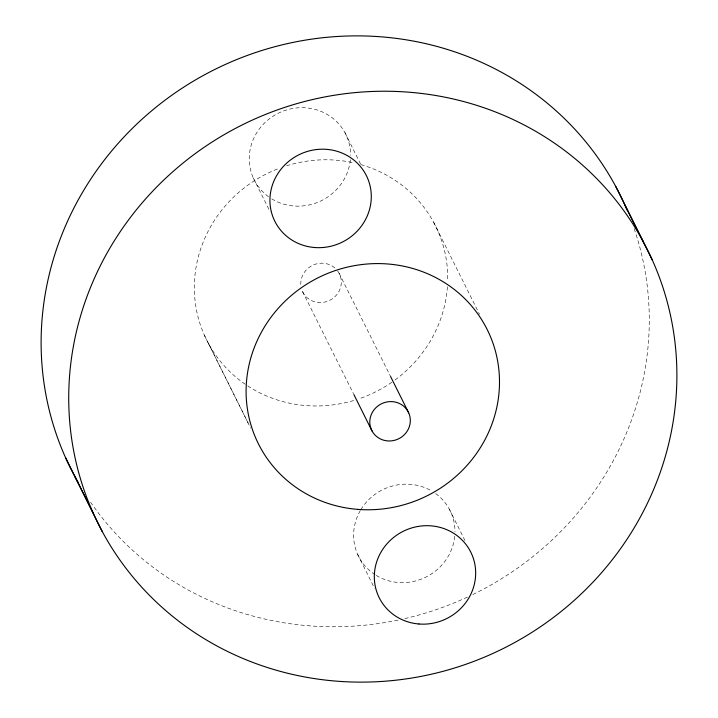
<?xml version="1.0" encoding="UTF-8"?>
<svg xmlns="http://www.w3.org/2000/svg" width="718" height="718" viewBox="0 0 718 718"><rect width="100%" height="100%" fill="white"/><g stroke="black" fill="none" stroke-linecap="round" stroke-linejoin="round"><path stroke-width="0.54" stroke-dasharray="3.59 2.69" d="M433.744 222.472L479.525 314.304M344.99 132.758L361.316 165.535M339.075 273.208L390.583 376.519M449.369 509.241L465.201 541.031M253.292 177.956L270.112 211.729M302.395 291.293L353.516 393.841M357.672 554.44L374.491 588.213M204.504 335.477L249.29 425.307M208.346 343.276L250.645 428.116M337.577 270.865A20.463 19.503 -26.5 0 1 330.307 300.034A20.463 19.503 -26.5 0 1 301.874 290M300.797 284.534A20.463 19.503 -26.5 0 1 313.093 265.068A20.463 19.503 -26.5 0 1 335.737 268.765M360.867 164.619A127.876 121.889 -26.5 0 1 447.709 281.268M447.44 286.76A127.876 121.889 -26.5 0 1 394.397 380.45M391.911 382.209A127.876 121.889 -26.5 0 1 358.497 399.002M353.669 400.527A127.876 121.889 -26.5 0 1 246.184 384.902M245.278 384.283A127.876 121.889 -26.5 0 1 195.852 268.586A127.876 121.889 -26.5 0 1 279.778 168.111M286.491 165.813A127.876 121.889 -26.5 0 1 354.378 162.959M634.156 228.611A306.891 292.531 -26.5 0 1 472.444 594.719M467.499 597.071A306.891 292.531 -26.5 0 1 404.458 618.683M398.059 620.083A306.891 292.531 -26.5 0 1 89.562 500.706M268.523 196.714A51.149 48.752 -26.5 0 1 277.965 113.381A51.149 48.752 -26.5 0 1 350.59 155.393M350.348 159.791A51.149 48.752 -26.5 0 1 271.44 198.689M435.673 493.598A51.149 48.752 -26.5 0 1 454.97 531.876M454.736 536.274A51.149 48.752 -26.5 0 1 375.828 575.172M375.083 574.696A51.149 48.752 -26.5 0 1 360.436 510.372M360.894 509.6A51.149 48.752 -26.5 0 1 432.003 491.175"/><path stroke-width="1.08" d="M615.676 186.348L643.283 241.715M624.902 205.088L652.509 260.446A306.891 292.531 -26.5 0 1 336.275 681.131A306.891 292.531 -26.5 0 1 129.626 218.469A306.891 292.531 -26.5 0 1 652.509 260.446M390.583 376.519L408.704 412.868A20.463 19.503 -26.5 0 1 387.621 440.915A20.463 19.503 -26.5 0 1 373.845 410.068A20.463 19.503 -26.5 0 1 408.704 412.868M353.902 394.595L372.023 430.953M65.491 457.554L93.098 512.912M74.717 476.285L102.324 531.652M78.468 483.008A306.891 292.531 -26.5 0 1 214.951 69.386A306.891 292.531 -26.5 0 1 627.092 210.123M357.582 509.367A127.876 121.889 -26.5 0 0 489.344 334.085A127.876 121.889 -26.5 0 0 271.476 316.593A127.876 121.889 -26.5 0 0 357.582 509.367M314.52 247.513A51.149 48.752 -26.5 0 0 367.23 177.4A51.149 48.752 -26.5 0 0 280.083 170.399A51.149 48.752 -26.5 0 0 314.52 247.513M418.908 623.996A51.149 48.752 -26.5 0 0 471.609 553.883A51.149 48.752 -26.5 0 0 384.462 546.892A51.149 48.752 -26.5 0 0 418.908 623.996"/></g></svg>
